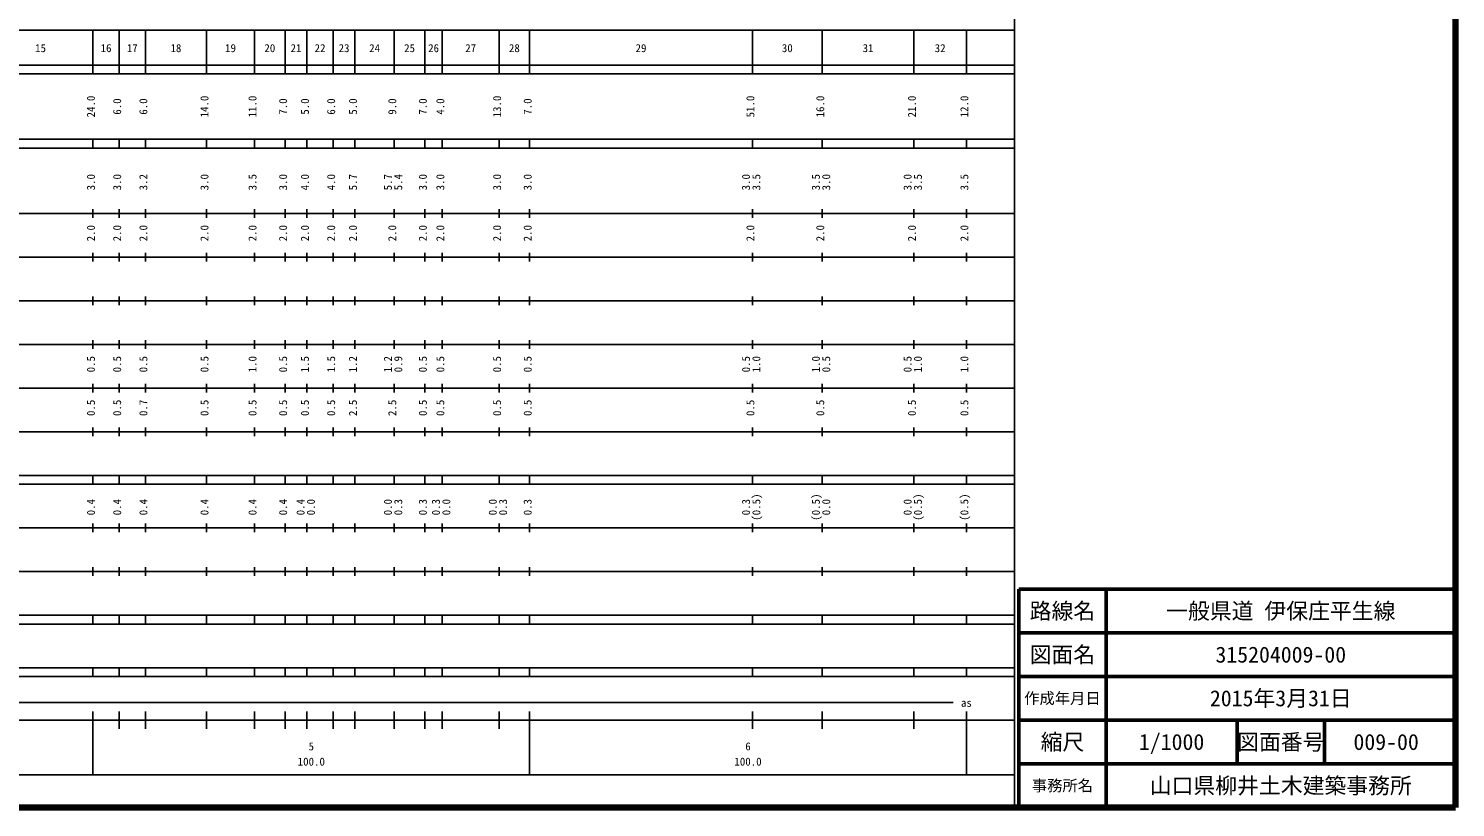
# Model space of a CAD drawing. Units: millimetres on the paper, enlarged 1000 times. Extents: x 40000 to 680000, y 20000 to 380000.
# Drawn here: x 353249 to 680000, y 20000 to 198357 of the extents above; entities that cross this region are included whole.
import ezdxf
from ezdxf.enums import TextEntityAlignment as Align

# ---------------------------------------------------------------- set-up
doc = ezdxf.new("R2010")
doc.units = ezdxf.units.MM
doc.header["$LTSCALE"] = 1000
for name, color, linetype, lineweight in [('M-BGD-EXST', 7, 'Continuous', 25), ('M-TTL', 2, 'Continuous', 140), ('M-TTL-BAND', 7, 'Continuous', 25), ('M-TTL-FRAM', 2, 'Continuous', 50), ('M-TTL-LINE', 7, 'Continuous', 50)]:
    doc.layers.add(name, color=color, linetype=linetype, lineweight=lineweight)
doc.layers.add('M-TTL-TXT', color=7, linetype='Continuous')
doc.styles.add('ＭＳ ゴシック', font='')
doc.styles.get('ＭＳ ゴシック').set_extended_font_data('MS Gothic')

msp = doc.modelspace()

# ---------------------------------------------------------------- linework, layer by layer
at = {"layer": 'M-TTL'}
for p, q in [((680000, 20000), (680000, 380000)), ((40000, 20000), (680000, 20000))]:
    msp.add_line(p, q, dxfattribs=at)
at = {"layer": 'M-TTL-BAND'}
for p, q in [((579000, 20000), (579000, 370000)), ((68000, 198000), (579000, 198000)), ((368000, 188000), (368000, 198000)), ((374000, 188000), (374000, 198000)), ((380000, 188000), (380000, 198000)), ((394000, 188000), (394000, 198000)), ((405000, 188000), (405000, 198000)), ((412000, 188000), (412000, 198000)), ((417000, 188000), (417000, 198000)), ((423000, 188000), (423000, 198000)), ((428000, 188000), (428000, 198000)), ((437000, 188000), (437000, 198000)), ((444000, 188000), (444000, 198000)), ((448000, 188000), (448000, 198000)), ((461000, 188000), (461000, 198000)), ((468000, 188000), (468000, 198000)), ((519000, 188000), (519000, 198000)), ((535000, 188000), (535000, 198000)), ((556000, 188000), (556000, 198000)), ((568000, 188000), (568000, 198000)), ((40000, 190000), (579000, 190000)), ((40000, 188000), (579000, 188000)), ((40000, 173000), (579000, 173000)), ((40000, 171000), (579000, 171000)), ((368000, 171000), (368000, 173000)), ((374000, 171000), (374000, 173000)), ((380000, 171000), (380000, 173000)), ((394000, 171000), (394000, 173000)), ((405000, 171000), (405000, 173000)), ((412000, 171000), (412000, 173000)), ((417000, 171000), (417000, 173000)), ((423000, 171000), (423000, 173000)), ((428000, 171000), (428000, 173000)), ((437000, 171000), (437000, 173000)), ((444000, 171000), (444000, 173000)), ((448000, 171000), (448000, 173000)), ((461000, 171000), (461000, 173000)), ((468000, 171000), (468000, 173000)), ((519000, 171000), (519000, 173000)), ((535000, 171000), (535000, 173000)), ((556000, 171000), (556000, 173000)), ((568000, 171000), (568000, 173000)), ((368000, 155000), (368000, 157000)), ((374000, 155000), (374000, 157000)), ((380000, 155000), (380000, 157000)), ((394000, 155000), (394000, 157000)), ((405000, 155000), (405000, 157000)), ((412000, 155000), (412000, 157000)), ((417000, 155000), (417000, 157000)), ((423000, 155000), (423000, 157000)), ((428000, 155000), (428000, 157000)), ((437000, 155000), (437000, 157000)), ((444000, 155000), (444000, 157000)), ((448000, 155000), (448000, 157000)), ((461000, 155000), (461000, 157000)), ((468000, 155000), (468000, 157000)), ((519000, 155000), (519000, 157000)), ((535000, 155000), (535000, 157000)), ((556000, 155000), (556000, 157000)), ((568000, 155000), (568000, 157000)), ((40000, 156000), (579000, 156000)), ((46000, 146000), (579000, 146000)), ((368000, 145000), (368000, 147000)), ((374000, 145000), (374000, 147000)), ((380000, 145000), (380000, 147000)), ((394000, 145000), (394000, 147000)), ((405000, 145000), (405000, 147000)), ((412000, 145000), (412000, 147000)), ((417000, 145000), (417000, 147000)), ((423000, 145000), (423000, 147000)), ((428000, 145000), (428000, 147000)), ((437000, 145000), (437000, 147000)), ((444000, 145000), (444000, 147000)), ((448000, 145000), (448000, 147000)), ((461000, 145000), (461000, 147000)), ((468000, 145000), (468000, 147000)), ((519000, 145000), (519000, 147000)), ((535000, 145000), (535000, 147000)), ((556000, 145000), (556000, 147000)), ((568000, 145000), (568000, 147000)), ((52000, 136000), (579000, 136000)), ((368000, 135000), (368000, 137000)), ((374000, 135000), (374000, 137000)), ((380000, 135000), (380000, 137000)), ((394000, 135000), (394000, 137000)), ((405000, 135000), (405000, 137000)), ((412000, 135000), (412000, 137000)), ((417000, 135000), (417000, 137000)), ((423000, 135000), (423000, 137000)), ((428000, 135000), (428000, 137000)), ((437000, 135000), (437000, 137000)), ((444000, 135000), (444000, 137000)), ((448000, 135000), (448000, 137000)), ((461000, 135000), (461000, 137000)), ((468000, 135000), (468000, 137000)), ((519000, 135000), (519000, 137000)), ((535000, 135000), (535000, 137000)), ((556000, 135000), (556000, 137000)), ((568000, 135000), (568000, 137000)), ((46000, 126000), (579000, 126000)), ((368000, 125000), (368000, 127000)), ((374000, 125000), (374000, 127000)), ((380000, 125000), (380000, 127000)), ((394000, 125000), (394000, 127000)), ((405000, 125000), (405000, 127000)), ((412000, 125000), (412000, 127000)), ((417000, 125000), (417000, 127000)), ((423000, 125000), (423000, 127000)), ((428000, 125000), (428000, 127000)), ((437000, 125000), (437000, 127000)), ((444000, 125000), (444000, 127000)), ((448000, 125000), (448000, 127000)), ((461000, 125000), (461000, 127000)), ((468000, 125000), (468000, 127000)), ((519000, 125000), (519000, 127000)), ((535000, 125000), (535000, 127000)), ((556000, 125000), (556000, 127000)), ((568000, 125000), (568000, 127000)), ((52000, 116000), (579000, 116000)), ((368000, 115000), (368000, 117000)), ((374000, 115000), (374000, 117000)), ((380000, 115000), (380000, 117000)), ((394000, 115000), (394000, 117000)), ((405000, 115000), (405000, 117000)), ((412000, 115000), (412000, 117000)), ((417000, 115000), (417000, 117000)), ((423000, 115000), (423000, 117000)), ((428000, 115000), (428000, 117000)), ((437000, 115000), (437000, 117000)), ((444000, 115000), (444000, 117000)), ((448000, 115000), (448000, 117000)), ((461000, 115000), (461000, 117000)), ((468000, 115000), (468000, 117000)), ((519000, 115000), (519000, 117000)), ((535000, 115000), (535000, 117000)), ((556000, 115000), (556000, 117000)), ((568000, 115000), (568000, 117000)), ((46000, 106000), (579000, 106000)), ((368000, 105000), (368000, 107000)), ((374000, 105000), (374000, 107000)), ((380000, 105000), (380000, 107000)), ((394000, 105000), (394000, 107000)), ((405000, 105000), (405000, 107000)), ((412000, 105000), (412000, 107000)), ((417000, 105000), (417000, 107000)), ((423000, 105000), (423000, 107000)), ((428000, 105000), (428000, 107000)), ((437000, 105000), (437000, 107000)), ((444000, 105000), (444000, 107000)), ((448000, 105000), (448000, 107000)), ((461000, 105000), (461000, 107000)), ((468000, 105000), (468000, 107000)), ((519000, 105000), (519000, 107000)), ((535000, 105000), (535000, 107000)), ((556000, 105000), (556000, 107000)), ((568000, 105000), (568000, 107000)), ((40000, 96000), (579000, 96000)), ((368000, 94000), (368000, 96000)), ((374000, 94000), (374000, 96000)), ((380000, 94000), (380000, 96000)), ((394000, 94000), (394000, 96000)), ((405000, 94000), (405000, 96000)), ((412000, 94000), (412000, 96000)), ((417000, 94000), (417000, 96000)), ((423000, 94000), (423000, 96000)), ((428000, 94000), (428000, 96000)), ((437000, 94000), (437000, 96000)), ((444000, 94000), (444000, 96000)), ((448000, 94000), (448000, 96000)), ((461000, 94000), (461000, 96000)), ((468000, 94000), (468000, 96000)), ((519000, 94000), (519000, 96000)), ((535000, 94000), (535000, 96000)), ((556000, 94000), (556000, 96000)), ((568000, 94000), (568000, 96000)), ((40000, 94000), (579000, 94000)), ((368000, 83000), (368000, 85000)), ((374000, 83000), (374000, 85000)), ((380000, 83000), (380000, 85000)), ((394000, 83000), (394000, 85000)), ((405000, 83000), (405000, 85000)), ((412000, 83000), (412000, 85000)), ((417000, 83000), (417000, 85000)), ((423000, 83000), (423000, 85000)), ((428000, 83000), (428000, 85000)), ((437000, 83000), (437000, 85000)), ((444000, 83000), (444000, 85000)), ((448000, 83000), (448000, 85000)), ((461000, 83000), (461000, 85000)), ((468000, 83000), (468000, 85000)), ((519000, 83000), (519000, 85000)), ((535000, 83000), (535000, 85000)), ((556000, 83000), (556000, 85000)), ((568000, 83000), (568000, 85000)), ((49000, 84000), (579000, 84000)), ((40000, 74000), (579000, 74000)), ((368000, 73000), (368000, 75000)), ((374000, 73000), (374000, 75000)), ((380000, 73000), (380000, 75000)), ((394000, 73000), (394000, 75000)), ((405000, 73000), (405000, 75000)), ((412000, 73000), (412000, 75000)), ((417000, 73000), (417000, 75000)), ((423000, 73000), (423000, 75000)), ((428000, 73000), (428000, 75000)), ((437000, 73000), (437000, 75000)), ((444000, 73000), (444000, 75000)), ((448000, 73000), (448000, 75000)), ((461000, 73000), (461000, 75000)), ((468000, 73000), (468000, 75000)), ((519000, 73000), (519000, 75000)), ((535000, 73000), (535000, 75000)), ((556000, 73000), (556000, 75000)), ((568000, 73000), (568000, 75000)), ((40000, 64000), (579000, 64000)), ((368000, 62000), (368000, 64000)), ((374000, 62000), (374000, 64000)), ((380000, 62000), (380000, 64000)), ((394000, 62000), (394000, 64000)), ((405000, 62000), (405000, 64000)), ((412000, 62000), (412000, 64000)), ((417000, 62000), (417000, 64000)), ((423000, 62000), (423000, 64000)), ((428000, 62000), (428000, 64000)), ((437000, 62000), (437000, 64000)), ((444000, 62000), (444000, 64000)), ((448000, 62000), (448000, 64000)), ((461000, 62000), (461000, 64000)), ((468000, 62000), (468000, 64000)), ((519000, 62000), (519000, 64000)), ((535000, 62000), (535000, 64000)), ((556000, 62000), (556000, 64000)), ((568000, 62000), (568000, 64000)), ((40000, 62000), (579000, 62000)), ((40000, 52000), (579000, 52000)), ((40000, 50000), (579000, 50000)), ((368000, 50000), (368000, 52000)), ((374000, 50000), (374000, 52000)), ((380000, 50000), (380000, 52000)), ((394000, 50000), (394000, 52000)), ((405000, 50000), (405000, 52000)), ((412000, 50000), (412000, 52000)), ((417000, 50000), (417000, 52000)), ((423000, 50000), (423000, 52000)), ((428000, 50000), (428000, 52000)), ((437000, 50000), (437000, 52000)), ((444000, 50000), (444000, 52000)), ((448000, 50000), (448000, 52000)), ((461000, 50000), (461000, 52000)), ((468000, 50000), (468000, 52000)), ((519000, 50000), (519000, 52000)), ((535000, 50000), (535000, 52000)), ((556000, 50000), (556000, 52000)), ((568000, 50000), (568000, 52000)), ((71000, 44000), (565000, 44000)), ((40000, 40000), (579000, 40000)), ((368000, 27500), (368000, 42000)), ((374000, 38000), (374000, 42000)), ((380000, 38000), (380000, 42000)), ((394000, 38000), (394000, 42000)), ((405000, 38000), (405000, 42000)), ((412000, 38000), (412000, 42000)), ((417000, 38000), (417000, 42000)), ((423000, 38000), (423000, 42000)), ((428000, 38000), (428000, 42000)), ((437000, 38000), (437000, 42000)), ((444000, 38000), (444000, 42000)), ((448000, 38000), (448000, 42000)), ((461000, 38000), (461000, 42000)), ((468000, 27500), (468000, 42000)), ((519000, 38000), (519000, 42000)), ((535000, 38000), (535000, 42000)), ((556000, 38000), (556000, 42000)), ((568000, 27500), (568000, 42000)), ((68000, 27500), (579000, 27500))]:
    msp.add_line(p, q, dxfattribs=at)
at = {"layer": 'M-TTL-FRAM'}
for p, q in [((680000, 70000), (580000, 70000)), ((580000, 70000), (580000, 20000))]:
    msp.add_line(p, q, dxfattribs=at)
at = {"layer": 'M-TTL-LINE'}
for p, q in [((600000, 70000), (600000, 20000)), ((680000, 60000), (580000, 60000)), ((680000, 50000), (580000, 50000)), ((680000, 40000), (580000, 40000)), ((630000, 40000), (630000, 30000)), ((650000, 40000), (650000, 30000)), ((680000, 30000), (580000, 30000))]:
    msp.add_line(p, q, dxfattribs=at)

# ---------------------------------------------------------------- texts
at = {"layer": 'M-BGD-EXST', "style": 'ＭＳ ゴシック'}
for s, p in [('一般県道 伊保庄平生線', (640000, 65000)), ('315204009-00', (640000, 55000)), ('2015年3月31日', (640000, 45000)), ('1/1000', (615000, 35000)), ('009-00', (664125, 35000)), ('山口県柳井土木建築事務所', (640000, 25000))]:
    msp.add_text(s, height=3666, dxfattribs=at).set_placement(p, align=Align.MIDDLE_CENTER)
at = {"layer": 'M-TTL-BAND', "style": 'ＭＳ ゴシック'}
for s, p in [('15', (356000, 192405)), ('16', (371000, 192405)), ('17', (377000, 192405)), ('18', (387000, 192405)), ('19', (399500, 192405)), ('20', (408500, 192405)), ('21', (414500, 192405)), ('22', (420000, 192405)), ('23', (425500, 192405)), ('24', (432500, 192405)), ('25', (440500, 192405)), ('26', (446000, 192405)), ('27', (454500, 192405)), ('28', (464500, 192405)), ('29', (493500, 192405)), ('30', (527000, 192405)), ('31', (545500, 192405)), ('32', (562000, 192405)), ('as', (568000, 42500)), ('5', (418000, 32523)), ('6', (518000, 32523)), ('100.0', (418000, 29033)), ('100.0', (518000, 29033))]:
    msp.add_text(s, height=1833, dxfattribs=at).set_placement(p, align=Align.BOTTOM_CENTER)
for s, p in [('24.0', (369000, 180500)), ('6.0', (375000, 180500)), ('6.0', (381000, 180500)), ('14.0', (395000, 180500)), ('11.0', (406000, 180500)), ('7.0', (413000, 180500)), ('5.0', (418000, 180500)), ('6.0', (424000, 180500)), ('5.0', (429000, 180500)), ('9.0', (438000, 180500)), ('7.0', (445000, 180500)), ('4.0', (449000, 180500)), ('13.0', (462000, 180500)), ('7.0', (469000, 180500)), ('51.0', (520000, 180500)), ('16.0', (536000, 180500)), ('21.0', (557000, 180500)), ('12.0', (569000, 180500)), ('3.0', (369000, 163174)), ('3.0', (375000, 163174)), ('3.2', (381000, 163174)), ('3.0', (395000, 163174)), ('3.5', (406000, 163174)), ('3.0', (413000, 163174)), ('4.0', (418000, 163174)), ('4.0', (424000, 163174)), ('5.7', (429000, 163174)), ('5.7', (437000, 163174)), ('5.4', (439370, 163174)), ('3.0', (445000, 163174)), ('3.0', (449000, 163174)), ('3.0', (462000, 163174)), ('3.0', (469000, 163174)), ('3.0', (519000, 163174)), ('3.5', (521370, 163174)), ('3.5', (535000, 163174)), ('3.0', (537370, 163174)), ('3.0', (556000, 163174)), ('3.5', (558370, 163174)), ('3.5', (569000, 163174)), ('2.0', (369000, 151500)), ('2.0', (375000, 151500)), ('2.0', (381000, 151500)), ('2.0', (395000, 151500)), ('2.0', (406000, 151500)), ('2.0', (413000, 151500)), ('2.0', (418000, 151500)), ('2.0', (424000, 151500)), ('2.0', (429000, 151500)), ('2.0', (438000, 151500)), ('2.0', (445000, 151500)), ('2.0', (449000, 151500)), ('2.0', (462000, 151500)), ('2.0', (469000, 151500)), ('2.0', (520000, 151500)), ('2.0', (536000, 151500)), ('2.0', (557000, 151500)), ('2.0', (569000, 151500)), ('0.5', (369000, 121500)), ('0.5', (375000, 121500)), ('0.5', (381000, 121500)), ('0.5', (395000, 121500)), ('1.0', (406000, 121500)), ('0.5', (413000, 121500)), ('1.5', (418000, 121500)), ('1.5', (424000, 121500)), ('1.2', (429000, 121500)), ('1.2', (437000, 121500)), ('0.9', (439370, 121500)), ('0.5', (445000, 121500)), ('0.5', (449000, 121500)), ('0.5', (462000, 121500)), ('0.5', (469000, 121500)), ('0.5', (519000, 121500)), ('1.0', (521370, 121500)), ('1.0', (535000, 121500)), ('0.5', (537370, 121500)), ('0.5', (556000, 121500)), ('1.0', (558370, 121500)), ('1.0', (569000, 121500)), ('0.5', (369000, 111500)), ('0.5', (375000, 111500)), ('0.7', (381000, 111500)), ('0.5', (395000, 111500)), ('0.5', (406000, 111500)), ('0.5', (413000, 111500)), ('0.5', (418000, 111500)), ('0.5', (424000, 111500)), ('2.5', (429000, 111500)), ('2.5', (438000, 111500)), ('0.5', (445000, 111500)), ('0.5', (449000, 111500)), ('0.5', (462000, 111500)), ('0.5', (469000, 111500)), ('0.5', (520000, 111500)), ('0.5', (536000, 111500)), ('0.5', (557000, 111500)), ('0.5', (569000, 111500)), ('(0.5)', (521370, 88764)), ('(0.5)', (535000, 88764)), ('(0.5)', (558370, 88764)), ('(0.5)', (569000, 88764)), ('0.4', (369000, 88764)), ('0.4', (375000, 88764)), ('0.4', (381000, 88764)), ('0.4', (395000, 88764)), ('0.4', (406000, 88764)), ('0.4', (413000, 88764)), ('0.4', (417000, 88764)), ('0.0', (419370, 88764)), ('0.0', (437000, 88764)), ('0.3', (439370, 88764)), ('0.3', (445000, 88764)), ('0.3', (448000, 88764)), ('0.0', (450370, 88764)), ('0.0', (461000, 88764)), ('0.3', (463370, 88764)), ('0.3', (469000, 88764)), ('0.3', (519000, 88764)), ('0.0', (537370, 88764)), ('0.0', (556000, 88764))]:
    msp.add_text(s, height=1833, rotation=90, dxfattribs=at).set_placement(p, align=Align.BOTTOM_CENTER)
at = {"layer": 'M-TTL-TXT', "style": 'ＭＳ ゴシック'}
for s, height, p in [('路線名', 3666, (590000, 65000)), ('路線名', 3666, (590000, 65000)), ('図面名', 3666, (590000, 55000)), ('図面名', 3666, (590000, 55000)), ('作成年月日', 2566, (590000, 45000)), ('作成年月日', 2566, (590000, 45000)), ('縮尺', 3666, (590000, 35000)), ('縮尺', 3666, (590000, 35000)), ('図面番号', 3666, (640000, 35000)), ('図面番号', 3666, (640000, 35000)), ('事務所名', 2566, (590000, 25000)), ('事務所名', 2566, (590000, 25000))]:
    msp.add_text(s, height=height, dxfattribs=at).set_placement(p, align=Align.MIDDLE_CENTER)

doc.saveas('drawing.dxf')
